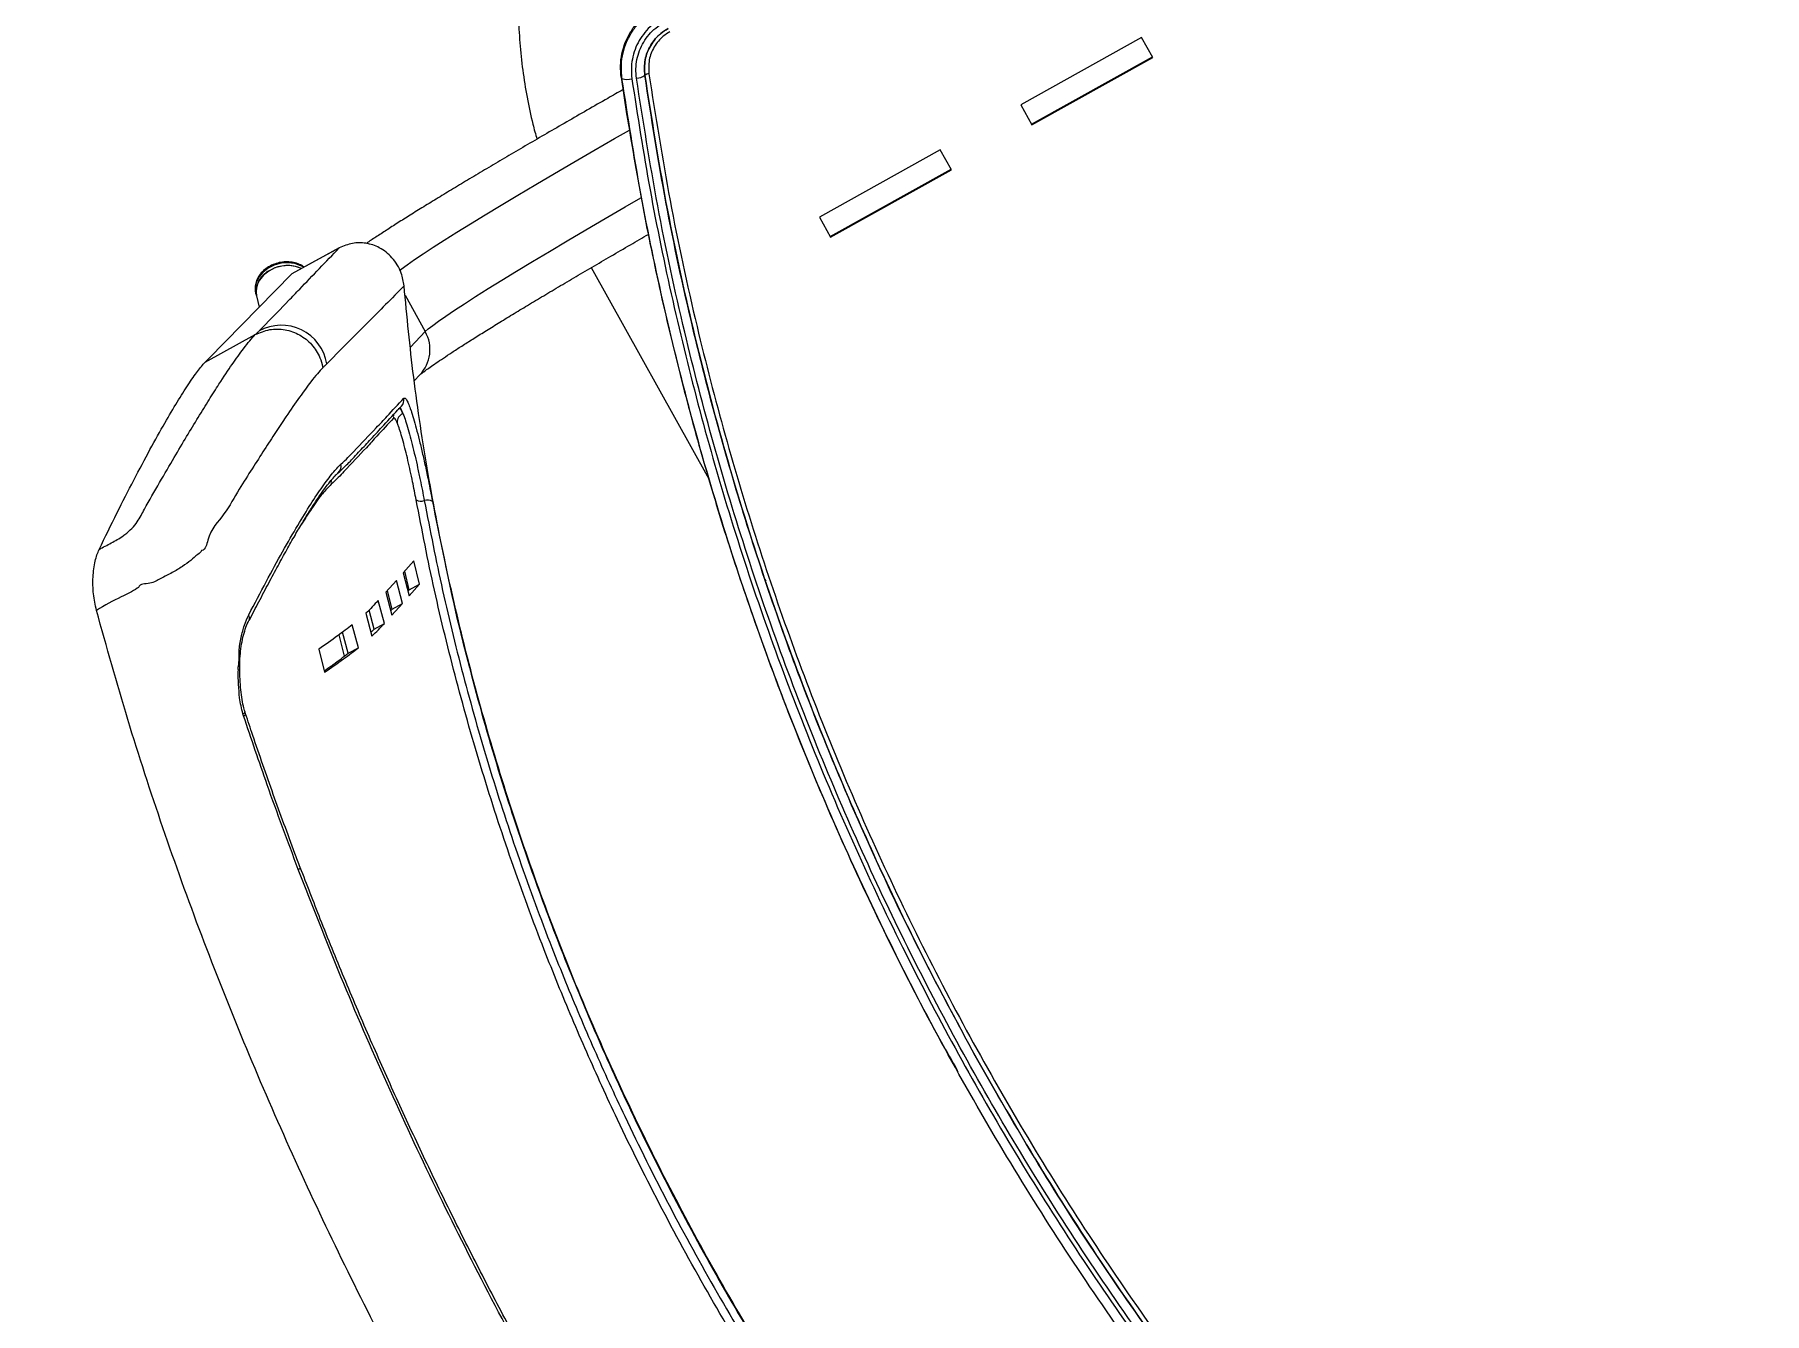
# Model space of a CAD drawing. Extents: x -14.2 to 52.3, y 3.7 to 90.9.
# Drawn here: x 27.8227 to 28.1978, y 38.9217 to 39.199 of the extents above; entities that cross this region are included whole.
import ezdxf

# ---------------------------------------------------------------- set-up
doc = ezdxf.new("R2010")
doc.units = 0
doc.linetypes.add('limpo_PINI-PSG-PE-0102-LAZ-R00$0$DASHED2', pattern=[0.375, 0.25, -0.125])
doc.layers.add('limpo_PINI-PSG-PE-0102-LAZ-R00$0$PA_EQUI', color=1, linetype='Continuous')
doc.layers.add('XR_ARQT', color=7, linetype='Continuous')

# ---------------------------------------------------------------- blocks, each defined once
blk = doc.blocks.new('limpo_PINI-PSG-PE-0102-LAZ-R00$0$A$C74B64764')
at = {"color": 251, "linetype": 'limpo_PINI-PSG-PE-0102-LAZ-R00$0$DASHED2'}
blk.add_arc((0, 0), 0.9643293985911943, 264.8047165759331, 48.79404622433798, dxfattribs=at)
blk = doc.blocks.new('limpo_PINI-PSG-PE-0102-LAZ-R00$0$EQUIP TRANSF DW')
at = {"linetype": 'Continuous', "lineweight": 25}
for p, q in [((1.047260799275648, -0.5532773732186058), (1.047044531128165, -0.5529719268828472)), ((1.20892195572921, -0.6135670059746872), (1.20908640207432, -0.6139678364238819)), ((1.209302295608239, -0.6130523346093639), (1.209494659338247, -0.6134899790183397)), ((1.194658328998088, -0.6291994451709542), (1.19285534722033, -0.6243663925727674)), ((1.18822504307073, -0.628991201530269), (1.186149309473421, -0.630437066481818)), ((1.18822504307073, -0.628991201530269), (1.189927885355019, -0.6334328706855956)), ((1.190633746971002, -0.6327734441220514), (1.189004115279005, -0.6282651492903994)), ((1.185334525599075, -0.638026596914159), (1.183483854776227, -0.6332267001027247)), ((1.186149309473421, -0.630437066481818), (1.187987442796441, -0.6352456378186702)), ((1.210365780033584, -0.6338357722124215), (1.210388704582471, -0.6337742430370241)), ((1.183184694815509, -0.6348346509611389), (1.1811039316066, -0.6362840080172703)), ((1.1811039316066, -0.6362840080172703), (1.182948138755478, -0.6410883693057912)), ((1.183796404114446, -0.6340372502065748), (1.183184694815509, -0.6348346509611389)), ((1.183184694815509, -0.6348346509611389), (1.184715398539652, -0.6388109771429669)), ((1.179667158936809, -0.6382178378775905), (1.177695079283893, -0.6409910471542162)), ((1.179783096256415, -0.6395366279626558), (1.177695079283893, -0.6409910471542162)), ((1.177695079283893, -0.6409910471542162), (1.179499822307037, -0.6458228956224161)), ((1.181498229955793, -0.643031373735738), (1.179667158936809, -0.6382178378775905)), ((1.18003428899965, -0.6391829746893904), (1.179783096256415, -0.6395366279626558)), ((1.179783096256415, -0.6395366279626558), (1.181231792965633, -0.6434034966704303)), ((1.17641917042971, -0.6428128198071903), (1.174434873531084, -0.6455945310522964)), ((1.176525375709161, -0.644138362343952), (1.174434873531084, -0.6455945310522964)), ((1.178207644680242, -0.6476559966762636), (1.17641917042971, -0.6428128198071903)), ((1.176777874024367, -0.6437843217745183), (1.176525375709161, -0.644138362343952)), ((1.176525375709161, -0.644138362343952), (1.177948385353261, -0.6480180676126253)), ((1.179499822307037, -0.6458228956224161), (1.181498229955793, -0.643031373735738)), ((1.174434873531084, -0.6455945310522964), (1.176208579200875, -0.650448011678165)), ((1.176208579200875, -0.650448011678165), (1.178207644680242, -0.6476559966762636)), ((1.100069396073224, -0.6545923532163727), (1.0998322993523, -0.6542574638687029)), ((1.144820039740097, -0.7177953867514617), (1.114513210731161, -0.6749919045504527)), ((1.180328187881031, -0.6892911030465712), (1.179257788243831, -0.6906752604228643)), ((1.225224225524528, -0.689199993775901), (1.209196380800051, -0.7095013700485993)), ((1.22585163100814, -0.6884412772141246), (1.215686879605926, -0.695521605915161)), ((1.225851568343103, -0.6884412998854117), (1.225224225524528, -0.689199993775901)), ((1.18191583818151, -0.6964669171375704), (1.179084609918533, -0.7001278691367361)), ((1.215686879605926, -0.695521605915161), (1.215683089132568, -0.6955242528616168)), ((1.184300239010469, -0.7074940561547862), (1.179084609918533, -0.7001278691367361)), ((1.216348940195985, -0.7039149210695115), (1.215487810227984, -0.7015324643471956)), ((1.216560149651855, -0.7044991889455758), (1.216348940195985, -0.7039149210695115)), ((1.199570608515131, -0.7161718914862263), (1.199586583837004, -0.7161589684397143)), ((1.093923880481498, -0.7299586980553983), (1.069439799332798, -0.7472945456926112)), ((1.094011059709601, -0.7300819034206398), (1.069527037761418, -0.7474177579868524)), ((1.096798737271058, -0.7340189832580108), (1.093923880481498, -0.7299586980553983)), ((1.072314659586851, -0.7513548012949656), (1.096798737271058, -0.7340189832580108)), ((1.069439799332798, -0.7472945456926112), (1.072314659586851, -0.7513548012949656)), ((1.142779245247851, -0.7595332027355255), (1.140756804739055, -0.7517857497530827)), ((1.053117120343671, -0.7588517623365618), (1.028633042659465, -0.7761875803735165)), ((1.053204299571775, -0.7589749677018176), (1.028720281088084, -0.7763107926677577)), ((1.055991980597724, -0.7629120179389162), (1.053117120343671, -0.7588517623365618)), ((1.142581704114093, -0.7592541328984765), (1.142779245247851, -0.7595332027355255)), ((1.031507895984532, -0.7802478951764158), (1.055991980597724, -0.7629120179389162)), ((1.028633042659465, -0.7761875803735165), (1.031507895984532, -0.7802478951764158))]:
    blk.add_line(p, q, dxfattribs=at)
at = {"linetype": 'Continuous', "lineweight": 25, "flags": 128}
for points in [[(1.193940315893315, -0.5812346482587998), (1.193761106317595, -0.5813844958960885), (1.193634378545511, -0.5815151012657793), (1.193564416529028, -0.5816221648512112), (1.193553565068896, -0.5817020603451937), (1.193557502639209, -0.581712513126007)], [(1.209302295608239, -0.6130523346093639), (1.20912425016877, -0.6132040288283491), (1.209000077990424, -0.6133399742786736), (1.208933899281533, -0.6134557322556162), (1.20892784629217, -0.6135474415342657), (1.208934179177106, -0.6135630656074369)], [(1.209494659338247, -0.6134899790183397), (1.209312021353895, -0.6136306637044839), (1.209183444929948, -0.6137560417415955), (1.209113137495336, -0.6138619546853477), (1.209103429992922, -0.6139448946296255), (1.209109197980098, -0.6139591923438559)], [(1.179084609918533, -0.7001278691367361), (1.178505802056065, -0.7007887538213566), (1.177633658735317, -0.701654211624998), (1.176471917549634, -0.7027205092047097), (1.175025562159703, -0.7039830088588417), (1.17330098950157, -0.705436278114874), (1.171305598847454, -0.7070740116262186), (1.169048025143297, -0.7088890884884052), (1.166538072879433, -0.7108736245107252), (1.163786583831381, -0.7130190767591387), (1.160805576247867, -0.7153160798128937), (1.15760791073896, -0.7177547367223411), (1.154207429463781, -0.7203244552653558), (1.150618879607833, -0.7230140890197845), (1.146857850717737, -0.7258119600345623), (1.142940579777303, -0.7287059860442611), (1.138884139202503, -0.7316836124551003), (1.135721569504199, -0.7339926414023523)], [(1.206805893995636, -0.7111825177058506), (1.207432211412993, -0.7114488205306344), (1.208802903889364, -0.7117638995499647), (1.210277403107142, -0.7117822190918872), (1.211769953758903, -0.7115027438641732), (1.21319380100627, -0.7109416949211322), (1.214466273884113, -0.710131674355921), (1.215513328362306, -0.7091197665657489), (1.216274190878124, -0.70796478110924), (1.216704636487464, -0.7067338556639982), (1.216779612041648, -0.7054985022323308), (1.216560149651855, -0.7044991889455758)], [(1.207241233954079, -0.7108716615688877), (1.208591697897987, -0.7111796020736563), (1.210066193651244, -0.7111979512158229), (1.211558744303005, -0.7109184759881089), (1.212982595014893, -0.7103573974447812), (1.214255064428244, -0.7095474064798566), (1.215302118906436, -0.7085354986896988), (1.216062981422255, -0.7073805132331614), (1.216493427031594, -0.7061495877879338), (1.216568406050271, -0.704914204755994), (1.216348940195985, -0.7039149210695115)], [(1.186098971205837, -0.7127043838696068), (1.185718014379091, -0.713072044826788), (1.184556269728944, -0.7141383720067722), (1.18310997353953, -0.7154008785898753), (1.18138534168088, -0.7168541409169222), (1.179389951026735, -0.7184918744282811), (1.1771323807871, -0.7203069216902236), (1.174622425058743, -0.7222914873127735), (1.171870939475156, -0.7244369099609429), (1.168889928427149, -0.7267339426149562), (1.165692262918242, -0.7291725995243894), (1.162291785107556, -0.73174228846716), (1.158703235251608, -0.7344319222215745), (1.154942202897018, -0.7372298228366247), (1.151024991157101, -0.7401238557752947), (1.146968491381813, -0.7431014752571627), (1.14279041649533, -0.7461497815745304), (1.139774725243456, -0.7483390852737415)], [(1.199570608515131, -0.7161718914862263), (1.205287914162341, -0.7122109609434801), (1.209193273625516, -0.7095053572119525)], [(1.199586583837004, -0.7161589684397143), (1.205031621928583, -0.7123866833270966), (1.209196380800051, -0.7095013700485993)]]:
    blk.add_lwpolyline(points, dxfattribs=at)
at = {"linetype": 'Continuous', "lineweight": 25}
for centre, radius, start, end in [((1.21163144779041, -0.6342230060505614), 0.00132358033989475, 162.9883934324765, 214.4830655330897), ((1.174430923303362, -0.6614818981721271), 0.002384364383380742, 249.344610682954, 292.9424258321965), ((1.176284108488062, -0.6658664966398362), 0.002375783258999474, 69.06278768550946, 112.8809314787367), ((1.196049196960104, -0.668972278632836), 0.001966865036828168, 137.5276502031111, 198.0010518095178), ((1.19392775269614, -0.6656468055680307), 0.00198965955532738, 352.3764734581108, 18.19826093320363), ((1.181084671131856, -0.6802125154884919), 0.001969961263557704, 297.5065836827028, 11.40946332499841), ((1.182024937846876, -0.6812995845232876), 0.001989806088016222, 354.2122982588671, 16.57425480056504), ((1.184054918835187, -0.6847140558181195), 0.001979443813405048, 143.5742962400506, 196.2228676918199), ((1.185551941697696, -0.6955184643949224), 0.007941850692107205, 142.4225590544682, 215.4782792168579), ((1.209208199776356, -0.6881813849365699), 0.01002735754693604, 195.803381423432, 304.7102150787691), ((1.211372130606406, -0.705302600990592), 0.00516665164821623, 299.398752709253, 15.58002344577834), ((1.209503421264657, -0.7036498824826083), 0.007568064913707396, 252.6621156811408, 305.5943727938152), ((1.136741908938802, -0.7594717804190765), 0.001444818160412039, 275.5902035262898, 314.0013771192798), ((1.1397461991684, -0.762573248240443), 0.002878990350334658, 95.56043282141903, 134.1132616872796), ((1.141824807629689, -0.7627321577243436), 0.003559430990696695, 77.72257769142176, 113.0014860717146)]:
    blk.add_arc(centre, radius, start, end, dxfattribs=at)
for points, knots in [([(1.015796372761571, -0.3108146246131724), (1.022028217958194, -0.3163141357591286), (1.034469311871646, -0.3272932169921603), (1.052536822538514, -0.3446104790932338), (1.07010545958039, -0.3624609860966643), (1.087127378367398, -0.3808774252693183), (1.103505295719685, -0.3996963256064987), (1.119237695474993, -0.4188782820129973), (1.134327055375365, -0.43838006286623), (1.148857944150933, -0.458285205911281), (1.16291580995437, -0.4786995467853643), (1.176459679563294, -0.4996113715409365), (1.189446198562678, -0.5210068585685121), (1.201753976968149, -0.5427244778156393), (1.213359731796913, -0.5647422339790467), (1.224213717985776, -0.5870421266167796), (1.234365493719594, -0.6095933944701386), (1.240437430374413, -0.6247747366199548), (1.243478921211022, -0.6323792153326337)], [0, 0, 0, 0, 0.0632174523584032, 0.1262056801715038, 0.1890164051275918, 0.2516940266848662, 0.3142773984190798, 0.3756830666030785, 0.4370530095390779, 0.4984067121149175, 0.559759958543379, 0.6223811409871485, 0.6850388866703604, 0.7477583015185894, 0.8105721144768697, 0.8735192968307334, 0.9366446124905452, 0.9999999999999998, 0.9999999999999998, 0.9999999999999998, 0.9999999999999998]), ([(0.9360847122913754, -0.3583268348001241), (0.9409012895122544, -0.3611400331607513), (0.9505370131789448, -0.366767930478602), (0.9647865132565983, -0.376053316408516), (0.9798355372585661, -0.3866211903210228), (0.9955897609340809, -0.3986978424696019), (1.011942372014488, -0.4124000211975556), (1.027873214846096, -0.4269389360723892), (1.043307917454229, -0.4422464422063683), (1.058218095177637, -0.458303260968222), (1.072559965321403, -0.4750984008358046), (1.086311685134802, -0.4925923473882392), (1.099411790197877, -0.5106953646506014), (1.111800798923468, -0.5293218522195957), (1.123419229138904, -0.5483860631839548), (1.13423175988089, -0.5678446104075761), (1.144199429530829, -0.5876743122680352), (1.15331889679922, -0.6078360738546849), (1.161562566973089, -0.6282505673530068), (1.168900661127878, -0.6488219320904136), (1.175274735661674, -0.669451354756319), (1.180641205401116, -0.6897077061292407), (1.183396248013054, -0.7030307696385591), (1.184735065771264, -0.7095051355676105)], [0, 0, 0, 0, 0.0402149550342384, 0.0804513612485411, 0.1206663772198788, 0.1693389859075705, 0.2181261736569362, 0.2669518738954215, 0.3157388459434199, 0.3644113902187592, 0.4133377351040514, 0.4624182690662212, 0.5115773983793667, 0.5607365043470082, 0.6098172203139455, 0.6587436398401824, 0.7077652608949716, 0.7569422891750494, 0.8061990292287508, 0.855456301263738, 0.904634604741352, 0.9536570199907825, 1, 1, 1, 1]), ([(1.047739645451998, -0.3758087447157976), (1.048786844454355, -0.3769017467540863), (1.053008753795524, -0.3813083165702835), (1.060262199024521, -0.3892036685113283), (1.069497542885671, -0.3994955724728868), (1.078584748163507, -0.4099737047361316), (1.087539396916014, -0.4206269199598296), (1.096352614404736, -0.4314532761946168), (1.105014261068646, -0.4424421449978126), (1.11351593621211, -0.4535830210587051), (1.121852525945201, -0.4648687874518629), (1.130016657981145, -0.4762909890578158), (1.137995035854431, -0.4878312986788274), (1.145774379565921, -0.4994708042012235), (1.153349239872909, -0.51120155406295), (1.160718366682318, -0.5230179892265028), (1.167878076840651, -0.5349165952408441), (1.17482473724499, -0.5468877130341525), (1.181548643239125, -0.5589277549106839), (1.187808667420171, -0.5705326542044418), (1.191719698303672, -0.5781563656731947), (1.193546693683459, -0.5817176992563446)], [0, 0, 0, 0, 0.0179773105346413, 0.0724777001356081, 0.1270253511666457, 0.1816639315257662, 0.236437314228437, 0.2914000320333448, 0.3464409337355571, 0.4015299274314567, 0.4567332130537035, 0.5119951325688904, 0.5672569035152966, 0.6224497844033983, 0.6775122091708545, 0.7325453356322913, 0.7875277168145932, 0.8424079777476386, 0.8972171558277914, 0.9519861164443972, 1, 1, 1, 1]), ([(1.048276034303797, -0.375507720215893), (1.053034934953132, -0.3805916544840784), (1.062554138501696, -0.3907610210442272), (1.076401551148365, -0.4064879314804557), (1.089963223708082, -0.4225927619145153), (1.103189434640228, -0.4390961441376646), (1.116070608068071, -0.4559709374088641), (1.129466838985991, -0.4744102330385545), (1.143122069698364, -0.4942848037442786), (1.156906801813619, -0.5156296430769203), (1.169940081100577, -0.5371621420938197), (1.182377021098091, -0.5590170473625449), (1.190085889950836, -0.5738287921606116), (1.193940315893315, -0.5812346482587998)], [0, 0, 0, 0, 0.08267457836624299, 0.1653735174882663, 0.2480484334380109, 0.3316006608535472, 0.4151773535737456, 0.4987298644839166, 0.6008159583953974, 0.7002752598461646, 0.799734393557953, 0.8998674171781178, 1, 1, 1, 1]), ([(1.175360362736455, -0.6636776522232424), (1.173403921929207, -0.6573614566903245), (1.169487142261772, -0.6447164811064283), (1.162598825673058, -0.6258401736457699), (1.154995962611423, -0.607088143237803), (1.146634132039367, -0.588537969017537), (1.138223528781026, -0.5715986788227099), (1.129953205196472, -0.5562479734970225), (1.123320100146373, -0.5447330366686032), (1.115472497933979, -0.5317556216357957), (1.106248626514827, -0.5173887949134155), (1.093865428535139, -0.4996564142426934), (1.080815929580268, -0.4824192427052196), (1.067157922512479, -0.4657513829417042), (1.052949890866103, -0.4497250478179922), (1.03826431928556, -0.4344325338870192), (1.023131396487457, -0.419901598011009), (1.007586242486553, -0.4061613105570245), (0.991671284434517, -0.3931399967500226), (0.9807784264970962, -0.3851617663632396), (0.9753359286744967, -0.3811755304499655)], [0, 0, 0, 0, 0.0573300332180085, 0.1147742919746257, 0.1722566816340614, 0.2297003836464674, 0.2870298220000593, 0.3316062436521428, 0.3761826035786169, 0.3984495150204612, 0.4586795385042113, 0.5190853914864573, 0.5795809207016527, 0.6400769386529314, 0.7004836537404744, 0.7607143069363702, 0.8204922630398863, 0.8803566087465087, 0.9402214827251708, 1, 1, 1, 1]), ([(0.9758813818262979, -0.3794121710175489), (0.9813631067095514, -0.3834187820753812), (0.9923344779848549, -0.3914377940483007), (1.008361620611879, -0.404529280707095), (1.024014578437345, -0.4183456837325537), (1.039250616896226, -0.4329592337771118), (1.05403439103182, -0.4483404379550677), (1.068335557654905, -0.4644614418112241), (1.082081274003741, -0.4812292953457273), (1.095212670753398, -0.4985713260168723), (1.107671533894404, -0.5164130075683744), (1.116950191037404, -0.5308692929887115), (1.124843167959739, -0.5439281289856126), (1.131513874193899, -0.5555155706722985), (1.139829617724303, -0.5709639006485219), (1.148284421652932, -0.5880120611231234), (1.156687646649829, -0.6066827632375578), (1.164325043486542, -0.6255578814538012), (1.171241301859112, -0.6445592382797543), (1.175170460054431, -0.6572890268534763), (1.177133081969771, -0.6636475802103234)], [0, 0, 0, 0, 0.0597786916577376, 0.1196437680651816, 0.1795084662550514, 0.2392866278104311, 0.2995172180027818, 0.3599239274068131, 0.4204199568819023, 0.4809156294632127, 0.5413214044005834, 0.6015514225573213, 0.6238177690888037, 0.6683932641518434, 0.7129687999844571, 0.7702984106440469, 0.8277424276504634, 0.8852252915445095, 0.9426698170591468, 1, 1, 1, 1]), ([(1.173589847358215, -0.6637129931426102), (1.171341505992615, -0.6565192872915873), (1.166842872165006, -0.6421256329372511), (1.158791801274646, -0.6206772742709319), (1.150494311958226, -0.6010191601949089), (1.142117241611544, -0.5831684251919), (1.1339168370572, -0.5670868378012983), (1.125170862193755, -0.55123636083961), (1.115235350161782, -0.534532612052999), (1.103983154822714, -0.5170846644587073), (1.091307468129116, -0.4990352707832528), (1.07782435173479, -0.4813684177262729), (1.063550250907383, -0.4641614326042145), (1.048518445937248, -0.4474843780010644), (1.033608527064303, -0.4322733527919524), (1.018954103291776, -0.4184658473070613), (1.004608124997361, -0.4059457243431268), (0.9899028313840859, -0.3940075739327256), (0.979824967466584, -0.3866257573504015), (0.9747860281567569, -0.3829348436747324)], [0, 0, 0, 0, 0.0657356014573547, 0.1315282478524443, 0.1972633303508552, 0.2481910532833368, 0.29917186112199, 0.350153313906897, 0.4010817089020299, 0.4630166073643319, 0.5249994642247084, 0.5869342504486614, 0.6506760868933533, 0.7144695658657284, 0.7782106297394297, 0.8333825716752771, 0.8885544398506855, 0.9442771386339146, 1, 1, 1, 1]), ([(0.8834966456883251, -0.3933385538133223), (0.8912927481363795, -0.3987364000119413), (0.9069022379384819, -0.4095440600898002), (0.9283973362394704, -0.4263015022252432), (0.9482722085880368, -0.4430736398595769), (0.9665340927396358, -0.4597667386478577), (0.9841487807559304, -0.4771615513115961), (1.001240952381238, -0.4954110060263872), (1.017754281623468, -0.5145177694292897), (1.033640677936177, -0.5344695241821285), (1.048706401187502, -0.5550361823965773), (1.062801402070448, -0.5760038822660505), (1.075920160789593, -0.5973272847986664), (1.088076531791643, -0.6189551874568338), (1.099356640288505, -0.6410155671563871), (1.109838428335593, -0.6636845370717026), (1.119477227908902, -0.6869425466962014), (1.128213040720567, -0.7107671189106668), (1.13603343888289, -0.7348643037155966), (1.140399602067816, -0.7511266221319914), (1.142581704114093, -0.7592541328984765)], [0, 0, 0, 0, 0.0620971409517639, 0.124331958806922, 0.1781105663923293, 0.2319359202526922, 0.2857601752307083, 0.3395374220158725, 0.3949096080323678, 0.4503344077623969, 0.5057589590332313, 0.5611307878294737, 0.615164324153167, 0.6692464875163024, 0.7233292969599364, 0.7773637956168769, 0.8329966953720817, 0.8886802101556948, 0.9443650796082668, 1, 1, 1, 1]), ([(1.042964324895848, -0.5558618854099677), (1.037499340457117, -0.548348210125269), (1.027198280229698, -0.5341855308889478), (1.010943594195794, -0.5142000539202911), (0.9946766749901599, -0.4956219827069646), (0.9776835831329436, -0.477709108688984), (0.9598448350566287, -0.4603156354664577), (0.9411582721174625, -0.4434934611316521), (0.9216266917919143, -0.427304963343488), (0.9015241442250215, -0.4118633578663946), (0.8876462545985362, -0.4022800886164646), (0.8807104366344447, -0.3974906132130087)], [0, 0, 0, 0, 0.1221355967527163, 0.2302158683469628, 0.3383932961984728, 0.4465722372653271, 0.5546544150234474, 0.6659384765718488, 0.7773236381762768, 0.8887119906499219, 1, 1, 1, 1]), ([(0.8807138363216609, -0.3974954069646657), (0.8874561557931315, -0.4021478151674529), (0.9009465174353295, -0.4114565804118797), (0.9205076475778355, -0.4264273242862373), (0.9395309228730184, -0.4421047071863597), (0.9581086362794622, -0.458696064429617), (0.976196304702114, -0.4761933423497169), (0.9937473037458346, -0.4945913233396908), (1.010530359288396, -0.5136960597605196), (1.027087398016334, -0.534032655507005), (1.037515834429854, -0.5483707410651846), (1.042964324895848, -0.5558618854099677)], [0, 0, 0, 0, 0.1081529277204196, 0.2163976527345138, 0.3246396554725505, 0.4327890424030832, 0.5440957857851082, 0.655508001551131, 0.7669184906647118, 0.8782231265499332, 1, 1, 1, 1]), ([(0.881950808527364, -0.3960075870307946), (0.8887049146111963, -0.4006639657832238), (0.9022188686763002, -0.4099806818355205), (0.9218149453153615, -0.4249658189327192), (0.9408726977704873, -0.4406593932397982), (0.9594846070674521, -0.457269787650489), (0.9776073187829581, -0.4747880917710745), (0.9951883563228421, -0.4932129976819937), (1.012016579724332, -0.5123352334563549), (1.027872850437291, -0.5318962585928517), (1.042754548367583, -0.5518451233817672), (1.056677750349763, -0.5721240311807207), (1.069784777842216, -0.59291606507864), (1.08216961066924, -0.6143910920325766), (1.093778435901442, -0.6365362255349964), (1.104569897115397, -0.6593272796495455), (1.114419967624343, -0.6824953384788301), (1.123636623820886, -0.70693578807726), (1.13217733346346, -0.7326481382661143), (1.137035464257679, -0.7506812146157529), (1.139467237685835, -0.7597078048317343)], [0, 0, 0, 0, 0.0540525731740169, 0.108151098296052, 0.1622482594369505, 0.2162990167681914, 0.2719319133157812, 0.3276175527766244, 0.3833024533109687, 0.4389341913759193, 0.4927101006747585, 0.5465344738845869, 0.6003589919502689, 0.6541351469671408, 0.709523644015238, 0.7649635962448982, 0.8204047982769109, 0.8757947846189198, 0.9378281575371858, 0.9999999999999998, 0.9999999999999998, 0.9999999999999998, 0.9999999999999998]), ([(1.140433942160996, -0.759455720295449), (1.138329838398988, -0.7515942383813439), (1.134119845488925, -0.7358646038840249), (1.126609077054667, -0.7125470577776554), (1.118236595020335, -0.6894830828354657), (1.108835315318203, -0.6665145205612077), (1.098398259986965, -0.6436838058101557), (1.086908103362248, -0.6210396676717949), (1.074491235715726, -0.5988495426050378), (1.061318370175144, -0.5774057417676204), (1.047437151422969, -0.5567279627478285), (1.032908315006267, -0.5368215829732037), (1.017606408493037, -0.5174912079907585), (1.001401893235737, -0.4985911237474454), (0.9842883984783555, -0.4801756444045822), (0.9662751106931751, -0.4622918436767947), (0.9475760033191989, -0.4451481735362961), (0.9274343910384175, -0.4281419370088315), (0.9058350823472381, -0.4113144446865391), (0.8902890844132685, -0.4005596613495186), (0.8825074066443506, -0.3951762656512301)], [0, 0, 0, 0, 0.0540451290001025, 0.1081361166787891, 0.1622257805449797, 0.2162690785281601, 0.27189431423568, 0.3275723574152935, 0.3832496535444862, 0.4388737832240312, 0.4926399254490075, 0.5464545357174105, 0.6002692757351462, 0.6540357303705786, 0.7094142707469182, 0.7648444564796625, 0.8202757395092385, 0.8756559223291674, 0.9377585440946562, 0.9999999999999998, 0.9999999999999998, 0.9999999999999998, 0.9999999999999998]), ([(1.136882652625417, -0.7609097271257781), (1.134466369240897, -0.7519611483950541), (1.129628505883574, -0.7340443752966479), (1.121200177625525, -0.7086941493023033), (1.112191378976064, -0.684776817924643), (1.10268646927392, -0.6623192524487536), (1.09229622058271, -0.6402139108594866), (1.080918637707356, -0.6182938026672389), (1.068531633980655, -0.5966090169118559), (1.055130142144293, -0.5752077426155893), (1.040865084122004, -0.554346080195927), (1.02588757081395, -0.5342358990894809), (1.010238835227739, -0.5148974830070614), (0.9939720715244675, -0.4963362056492997), (0.9769955881990029, -0.4784281931581376), (0.9591697299828184, -0.4610422036669064), (0.9404978802741084, -0.4442261230845759), (0.9209811902629212, -0.4280433594537385), (0.9008934286479189, -0.4126065627799846), (0.8870251002552152, -0.4030257486080302), (0.8800940485507454, -0.398237491760014)], [0, 0, 0, 0, 0.0618200413238154, 0.1237755946127161, 0.1775935109278185, 0.2314580517783976, 0.2853216154084026, 0.3391381402818321, 0.3945497829033249, 0.4500140838962531, 0.5054781497026202, 0.5608894717985621, 0.6149533336113393, 0.669065750329171, 0.7231788325518208, 0.7772436836110217, 0.8329066354332093, 0.8886200991956844, 0.9443350467731236, 1, 1, 1, 1]), ([(0.9230265793079013, -0.9195821618345121), (0.9196347741985562, -0.9148036746567954), (0.9082367048528681, -0.8987456977201873), (0.8887522731172339, -0.8712845212997422), (0.8645430835999832, -0.8371488810512488), (0.8402546386060123, -0.802885091571369), (0.8159163672385432, -0.768535212339188), (0.791548786914575, -0.7341279078264336), (0.7671643125360958, -0.699680806498904), (0.7427755385263879, -0.6652117223646741), (0.718401276078481, -0.6307472425151559), (0.6940706280091433, -0.596328350245642), (0.6744558098861546, -0.5685681567215397), (0.6629652583711447, -0.5522996329701471), (0.6595423727733873, -0.5474534516904441)], [0, 0, 0, 0, 0.0390415623708764, 0.1311981145502687, 0.2234072886429449, 0.3156342179519591, 0.4078434570892149, 0.4999999913929353, 0.592145877775999, 0.6843444563336392, 0.7765606526601483, 0.8687592007528387, 0.9609050757055086, 1, 1, 1, 1]), ([(1.140756933837793, -0.7517861849437537), (1.139034018485802, -0.7456178779191021), (1.135587746754368, -0.7332796849223655), (1.129685422376639, -0.7149508027224556), (1.123230813288842, -0.6967174475338851), (1.116167058161352, -0.6786124371756301), (1.108509227869348, -0.6606542301950356), (1.099627987994012, -0.6415056950063445), (1.089351831905589, -0.6212590563002891), (1.077536760827627, -0.6000161535908148), (1.064836454368788, -0.5792643278603293), (1.054708177813865, -0.563688796841717), (1.048556072142958, -0.5552302115785466), (1.047178769198524, -0.5533365454076602)], [0, 0, 0, 0, 0.0877430854664545, 0.1755086311829189, 0.2632513683604292, 0.3518351651810043, 0.4404429343502864, 0.5290261231391951, 0.6388063804320313, 0.7486811473872464, 0.8585551488174111, 0.9683340273347568, 1, 1, 1, 1]), ([(1.137742194457161, -0.7605062333506396), (1.135317151600674, -0.7515189840686389), (1.130461701530209, -0.7335246051064388), (1.121619606008494, -0.7069299713124622), (1.111645762380761, -0.6806921254702161), (1.100461897122671, -0.6549153129867591), (1.089067895080774, -0.6315918338471249), (1.07777286441933, -0.6106469313869809), (1.066840338342558, -0.5919848687018998), (1.055302369792713, -0.5736646866658646), (1.047076048059239, -0.5617947695021428), (1.042964324895848, -0.5558618854099677)], [0, 0, 0, 0, 0.1240624409273218, 0.2483993162950676, 0.3722900324303042, 0.4962511205542524, 0.6201394703594396, 0.7150718657902334, 0.8100703010028755, 0.905068344263315, 1, 1, 1, 1]), ([(1.042964324895848, -0.5558618854099677), (1.048311751373262, -0.5636287049319719), (1.059009803794055, -0.5791669910103536), (1.073678579891151, -0.6033337100850531), (1.086239641675775, -0.6261322950595343), (1.096855228782516, -0.6474286163383454), (1.105806668030226, -0.6670598140806447), (1.11406301330598, -0.6869596491170284), (1.122347960985422, -0.709119583655621), (1.13048397002558, -0.7335970597509203), (1.135323270132062, -0.751533140029153), (1.137745588947638, -0.7605110715027052)], [0, 0, 0, 0, 0.1240166868513593, 0.2481075752219349, 0.3721250671575907, 0.46717137747447, 0.5622823227645175, 0.6573945913125866, 0.7524426613505955, 0.8760848085147911, 1, 1, 1, 1]), ([(0.7156407864846699, -0.5766460652965861), (0.7239203581557945, -0.5883147980379704), (0.7404795002213689, -0.6116522617215026), (0.7653791816593412, -0.6467698179715171), (0.7903057557908539, -0.6819440091412758), (0.8152169018119082, -0.7171170500280653), (0.8400664943721381, -0.7522229540461751), (0.8648587195433208, -0.7872683953131343), (0.8896102838494357, -0.8222751258256125), (0.9060451602506987, -0.8455364699006083), (0.9142625984428321, -0.8571671419260554)], [0, 0, 0, 0, 0.1248023755328967, 0.2496047318222847, 0.3748023561755472, 0.5000000270655934, 0.6248023977934521, 0.7496047742636102, 0.8748023872613272, 1, 1, 1, 1]), ([(1.193940315893315, -0.5812346482587998), (1.196868959011397, -0.5870673038987206), (1.202171094723923, -0.5976269830814829), (1.207097153330409, -0.6082824374551024), (1.209302295608239, -0.6130523346093639)], [0, 0, 0, 0, 0.5523515950595891, 1, 1, 1, 1]), ([(1.193550819181411, -0.5817162917523717), (1.194045435588663, -0.5826839493032594), (1.196611636142933, -0.5877044122459267), (1.201091490576175, -0.5968207866919499), (1.205693938432745, -0.6064773090061522), (1.208241908531448, -0.6120704849484184), (1.208921346824013, -0.613561953750974)], [0, 0, 0, 0, 0.0917773271573889, 0.4761650126631921, 0.8603148641547775, 1, 1, 1, 1]), ([(1.209086648965723, -0.613967265205531), (1.20925044561875, -0.6143507052409802), (1.209671820386831, -0.61533712317447), (1.210177965666816, -0.6170926548334137), (1.21065808746917, -0.6192150744403904), (1.21103476190612, -0.6214770530820033), (1.211324143451463, -0.6237362365815784), (1.211471432551434, -0.6259360923973674), (1.211458422244107, -0.6280356221419652), (1.211293809382056, -0.6300324356601266), (1.210979460436306, -0.631820112706265), (1.210659218342528, -0.633083952955019), (1.210425628678877, -0.6336378440965547), (1.21036987066779, -0.6337700582875954)], [0, 0, 0, 0, 0.0560545009614862, 0.1442028997686394, 0.239039769419422, 0.341399899166863, 0.4471953762058259, 0.5468873894315748, 0.6520416086915916, 0.7576527972139457, 0.8630565534695975, 0.9673115064598468, 0.9999999999999998, 0.9999999999999998, 0.9999999999999998, 0.9999999999999998]), ([(1.209494659338247, -0.6134899790183397), (1.209901648751355, -0.6146185699596884), (1.210648681036531, -0.6166901075544615), (1.211068226592658, -0.6197292544129596), (1.211555641215767, -0.6220572019374941), (1.211471456684706, -0.6227764361854184), (1.211471454374959, -0.6227764559188103)], [0, 0, 0, 0, 0.3709860176260336, 0.6809477681351366, 0.9999912462683516, 1, 1, 1, 1]), ([(1.19285534722033, -0.6243663925727674), (1.191549401986009, -0.6255077067944228), (1.188932125114832, -0.6277950426156451), (1.187078186500116, -0.6295551843920322), (1.186149309473421, -0.630437066481818)], [0, 0, 0, 0, 0.4989709910830184, 0.9999999999999998, 0.9999999999999998, 0.9999999999999998, 0.9999999999999998]), ([(1.192965109175873, -0.6246606934057866), (1.192362535014155, -0.6251887074137983), (1.190464981516641, -0.6268514651145551), (1.189133623859817, -0.6281232654472149), (1.18822504307073, -0.628991201530269)], [0, 0, 0, 0, 0.3175531875656448, 1, 1, 1, 1]), ([(1.211471454374959, -0.6227764559188103), (1.211471471799484, -0.6227764779617502), (1.211668866605436, -0.6230261930364946), (1.211413419468641, -0.6245791781334731), (1.211932530342295, -0.6268896321957413), (1.211671427012078, -0.6299496587370044), (1.21129624841501, -0.6326961002403664), (1.210792352846397, -0.6342136600727173), (1.210540429038929, -0.6349723677789854)], [0, 0, 0, 0, 5.7291098946e-06, 0.0649026410712039, 0.2981400130528995, 0.5314434064274254, 0.7657439985010192, 1, 1, 1, 1]), ([(1.187987442796441, -0.6352456378186702), (1.188906835415253, -0.6343713544358991), (1.190749459160941, -0.6326191374955243), (1.193353564116762, -0.6303409245846723), (1.194658328998088, -0.6291994451709542)], [0, 0, 0, 0, 0.4989584124127667, 1, 1, 1, 1]), ([(1.183483854776227, -0.6332267001027247), (1.183069198450028, -0.6337488614640847), (1.182239841647998, -0.6347932397827947), (1.181482581724282, -0.6357870676374375), (1.1811039316066, -0.6362840080172703)], [0, 0, 0, 0, 0.4999733832181338, 1, 1, 1, 1]), ([(1.210296462042038, -0.6338199175723815), (1.209753855260743, -0.6352332992637741), (1.208627714053847, -0.6381666709402509), (1.206991755544749, -0.6423018301248788), (1.205384803307084, -0.6462634459058734), (1.203862100705749, -0.6499003445943572), (1.202424791607058, -0.6532136235464918), (1.201075240682798, -0.6561976691508846), (1.199815887041098, -0.6588502204576798), (1.198645598752051, -0.6611737245602569), (1.197570234052904, -0.6631704077882432), (1.196594759768004, -0.6648442497703115), (1.195736049655125, -0.6661790756811428), (1.195056807193311, -0.6671167105996858), (1.194728413083084, -0.6674890140674989), (1.194594779382442, -0.6676405158411569)], [0, 0, 0, 0, 0.0796547578426104, 0.1653177000777565, 0.2497459753580058, 0.332876617902209, 0.4146740001521229, 0.4951154552299718, 0.5741883505334651, 0.6518784598395998, 0.7286813528077822, 0.8040902338692607, 0.8782053449833727, 0.9504379952068256, 1, 1, 1, 1]), ([(1.23494095570797, -0.6383136407494305), (1.23494097659659, -0.6383136331928227), (1.235046965608575, -0.6382752909247102), (1.236113351517133, -0.6373014669734118), (1.239096690935526, -0.6355263795493897), (1.24184033027467, -0.6336744274586579), (1.243478899167826, -0.6323792327564917), (1.243478921211022, -0.6323792153326337)], [0, 0, 0, 0, 6.2749026817e-06, 0.0318388710497917, 0.4099923149284848, 0.999992062806172, 1, 1, 1, 1]), ([(1.243478921211022, -0.6323792153326337), (1.243860226742697, -0.6335324782898795), (1.244621735641857, -0.6358356706960535), (1.245081006539891, -0.6395723576502235), (1.245036534982717, -0.6430230240327717), (1.244564340659849, -0.6447701476412391), (1.244340113768686, -0.6455997893295802)], [0, 0, 0, 0, 0.2472996367979443, 0.4938844536242815, 0.75966522668734, 1, 1, 1, 1]), ([(1.210540429038929, -0.6349723677789854), (1.209539054844697, -0.6375326900246563), (1.207531952325382, -0.6426644671957717), (1.204692901316434, -0.6494730506168764), (1.202078788756751, -0.655427103118484), (1.199714530390963, -0.6604239190016727), (1.19760165775358, -0.66448439776741), (1.195704605034223, -0.6676825648147258), (1.194687261355512, -0.6689476089793942), (1.194178608308079, -0.6695801076943724)], [0, 0, 0, 0, 0.1450327587429847, 0.290696142502284, 0.4363437057155497, 0.5751394140608447, 0.7139241287832055, 0.8569673486657663, 1, 1, 1, 1]), ([(1.182948138755478, -0.6410883693057912), (1.183328876660255, -0.6405899735885612), (1.184090363198607, -0.6395931681098546), (1.184919800903543, -0.6385487922175486), (1.185334525599075, -0.638026596914159)], [0, 0, 0, 0, 0.4999929553788656, 1, 1, 1, 1]), ([(1.222218279445372, -0.6477186469921605), (1.222218280600032, -0.647718637125422), (1.222249616509828, -0.6474508711164617), (1.223173270883336, -0.6466471051302847), (1.224229463704347, -0.6453706831379407), (1.225992949033184, -0.6438262474024157), (1.227984664736312, -0.6422491795874095), (1.230356657203828, -0.6408422121845376), (1.232292323404124, -0.639215546551327), (1.234840130520951, -0.6391751227243958), (1.234940954553167, -0.6383136506162259), (1.23494095570797, -0.6383136407494305)], [0, 0, 0, 0, 3.6813108634e-06, 0.0999044195830843, 0.2479519758896325, 0.3960502836401252, 0.5542988012263766, 0.7124969187756999, 0.856258312633431, 0.9999983536677326, 1, 1, 1, 1]), ([(1.200346215132754, -0.6899721350269203), (1.200675381700592, -0.6895264197314361), (1.201333720247391, -0.6886349818134505), (1.202746109566476, -0.686417359302439), (1.204624600415428, -0.6832018366869477), (1.206836252744552, -0.6791322143919274), (1.209001048740902, -0.6749716889205786), (1.21103014331004, -0.6709863369600555), (1.213181594103332, -0.6666021189289495), (1.215657239407022, -0.6617493320547396), (1.217997616317291, -0.6559990626556385), (1.221177152617798, -0.6520174956662714), (1.221311550294956, -0.6480466799220608), (1.222218258556865, -0.6477186545491236), (1.222218279445372, -0.6477186469921605)], [0, 0, 0, 0, 0.0843697757118659, 0.1687409383631386, 0.2952637537063653, 0.4217931356710696, 0.5078164721256933, 0.593841943972466, 0.6807405889652389, 0.7676407546620934, 0.865095130660914, 0.962557975868452, 0.999999137420992, 1, 1, 1, 1]), ([(1.244340113768686, -0.6455997893295802), (1.243517541971755, -0.646144948732541), (1.241884021195034, -0.6472275645171663), (1.240108272405507, -0.6484936750220243), (1.238725234284288, -0.6497453304774012), (1.237684808209963, -0.6508963380416048), (1.23667472886541, -0.6524542297512141), (1.236080272928689, -0.6538783527017955), (1.234864756204416, -0.6568996465410066), (1.232803356791635, -0.6614862626966271), (1.230347603222924, -0.6670265232059478), (1.228076959674127, -0.672004304707059), (1.226028146592228, -0.6764143796662694), (1.224105557041838, -0.6804407967065913), (1.222037110022853, -0.6846350191565591), (1.21990901243953, -0.688733188431371), (1.218077386825968, -0.6919643906508668), (1.216681218181066, -0.6941865345382041), (1.216018324714128, -0.6950765835776167), (1.215686879605926, -0.695521605915161)], [0, 0, 0, 0, 0.0266405342410623, 0.052904641695977, 0.0567429184704449, 0.0753539633458095, 0.0941595578532255, 0.1140188649293914, 0.133935371831957, 0.2217825483448982, 0.3096217550282627, 0.3876726074220195, 0.4657216669912053, 0.5430421659641699, 0.6203609497060186, 0.7341047622607925, 0.8478425560847455, 0.9239216510944552, 1, 1, 1, 1]), ([(1.244340113768686, -0.6455997893295802), (1.24333702207349, -0.6483799357745852), (1.241330913988122, -0.6539400199510226), (1.238433442406631, -0.6615094362113183), (1.235657893614729, -0.6684188374255342), (1.233131266976017, -0.6743596220794643), (1.23089011120689, -0.679305114756346), (1.228933198611912, -0.6832930379452193), (1.227209808804787, -0.6864650305634683), (1.226304353821803, -0.6877825328682832), (1.22585163100814, -0.6884412772141246)], [0, 0, 0, 0, 0.1276934038600642, 0.2553772214086191, 0.3853167943737378, 0.5152424357289171, 0.6350308893638585, 0.7548118236029989, 0.8774071785098447, 1, 1, 1, 1]), ([(1.195817892527117, -0.6650254227830175), (1.196352850017519, -0.6643541181100545), (1.197427884969102, -0.6630050838418242), (1.199283227522358, -0.6598179387090539), (1.200661893926394, -0.656991717368129), (1.201266026846895, -0.6557532645069415)], [0, 0, 0, 0, 0.3575218486871648, 0.7184654672253015, 0.9999999999999998, 0.9999999999999998, 0.9999999999999998, 0.9999999999999998]), ([(1.180374063696036, -0.6828827416054537), (1.180358655129311, -0.6828517009802226), (1.180130137908407, -0.6823913520362197), (1.179601118330083, -0.6811362305130046), (1.178786932064185, -0.679114704937021), (1.177886888343892, -0.6767136762229882), (1.176925466652676, -0.6740239692824446), (1.175938016310994, -0.6711330644740627), (1.174787921246121, -0.6676380757365052), (1.174037195088516, -0.6651785761983007), (1.173589847358215, -0.6637129931426102)], [0, 0, 0, 0, 0.0091050901696193, 0.1350333188289561, 0.2609840020338201, 0.3936400692683551, 0.5263007313324214, 0.6626464565772656, 0.7989755113445771, 1, 1, 1, 1]), ([(1.181994498793159, -0.681959787936222), (1.181858631262116, -0.6816999881671961), (1.181524785331021, -0.6810616230248172), (1.180891110420902, -0.6796378959360112), (1.180113657948766, -0.6777227684252694), (1.179272300725671, -0.6754989516534806), (1.178417878672462, -0.673119298746073), (1.177554635228205, -0.6706035447230079), (1.17650737705867, -0.6674375084286908), (1.175802865690116, -0.6651281550147417), (1.175360362736455, -0.6636776522232424)], [0, 0, 0, 0, 0.0830514902638865, 0.2040693746777054, 0.3289093685911745, 0.4479668371282949, 0.5703872229727553, 0.6846575735741999, 0.8019337070538759, 1, 1, 1, 1]), ([(1.177133081969771, -0.6636475802103234), (1.177522119276233, -0.6649273442107955), (1.178139718489405, -0.6669589777497151), (1.179065102772256, -0.6697581332851712), (1.179828012327619, -0.6719800367021946), (1.180591293384822, -0.6740991134125949), (1.181337240836285, -0.6760632532809012), (1.182032158619194, -0.6777649861778912), (1.182596528247302, -0.6790268339758541), (1.182895573832894, -0.6795947018096342), (1.183015703035323, -0.6798228192380122)], [0, 0, 0, 0, 0.1975687061636411, 0.3136415851214287, 0.4297293839047804, 0.5509191833719156, 0.6720999553388353, 0.7948689320436451, 0.9175970729096152, 1, 1, 1, 1]), ([(1.194672648412393, -0.6675961295635773), (1.194644476619402, -0.6676259221196119), (1.194180581099005, -0.668116506204484), (1.193448029449627, -0.6689738974306039), (1.192411114443729, -0.6702364654061057), (1.191417996568902, -0.671557110008365), (1.190122036791166, -0.6733074924727589), (1.188121768179911, -0.6759289000456334), (1.185649574483477, -0.6792848358601873), (1.183760838043554, -0.68184794795107), (1.182552657316421, -0.6834066938223629), (1.182455973505228, -0.6835314313621552)], [0, 0, 0, 0, 0.0039858544749255, 0.0656337364231817, 0.1343728207795629, 0.2135449106541943, 0.3116033174532783, 0.4877800540788007, 0.7068285876310277, 0.9765391643432936, 1, 1, 1, 1]), ([(1.183932069180287, -0.6807319769607432), (1.184993664348127, -0.6793119218368702), (1.186754712130636, -0.6769562357874861), (1.189713229679455, -0.6728553828221777), (1.192327054384094, -0.6694593510597144), (1.194391269816208, -0.6666833921400155), (1.195342398850443, -0.6655780243498839), (1.195817892527117, -0.6650254227830175)], [0, 0, 0, 0, 0.2752086647469893, 0.4565352438148559, 0.8190757511930084, 0.909551350900302, 1, 1, 1, 1]), ([(1.194178608308079, -0.6695801076943724), (1.193704225326428, -0.6701346290356014), (1.192755321649884, -0.6712438326953674), (1.19068432261065, -0.6740140425984293), (1.188045222285524, -0.6773885467991647), (1.185023065823941, -0.6814745318642963), (1.183237244463157, -0.6838353944239088), (1.182154292002394, -0.6852670616525387)], [0, 0, 0, 0, 0.0904779060270149, 0.1809820777469444, 0.5417841774580454, 0.7221301282016669, 1, 1, 1, 1]), ([(1.181994498793159, -0.681959787936222), (1.182128218572728, -0.682234240323254), (1.182399001404406, -0.682790006977541), (1.182694357332934, -0.683178904053193), (1.182813052019981, -0.683124619447355), (1.182865884885103, -0.6831004565186731)], [0, 0, 0, 0, 0.3512178641608658, 0.7112169050967241, 1, 1, 1, 1]), ([(1.183113847352246, -0.6829297603496371), (1.183049299321539, -0.6829635703929569), (1.182898983349475, -0.6830423053980894), (1.182521058951352, -0.6827181890484866), (1.182166181243133, -0.6822070610331536), (1.181994498793159, -0.681959787936222)], [0, 0, 0, 0, 0.2797995018235698, 0.6515819868085968, 1, 1, 1, 1]), ([(1.183015703035323, -0.6798228192380122), (1.183149240192506, -0.6800498466953826), (1.183420693289662, -0.6805113460094105), (1.18373596375514, -0.6808370358318427), (1.18386606291736, -0.6807673382643031), (1.183932069180287, -0.6807319769607432)], [0, 0, 0, 0, 0.3229542966431451, 0.6564985050184866, 0.9999999999999998, 0.9999999999999998, 0.9999999999999998, 0.9999999999999998]), ([(1.182154292002394, -0.6852670616525387), (1.18206986409146, -0.6853141032770651), (1.181900989156048, -0.6854081971758319), (1.181483622342824, -0.6849587235108459), (1.180980807035922, -0.6841485783664325), (1.180571001495423, -0.6832936090838473), (1.180374063696036, -0.6828827416054537)], [0, 0, 0, 0, 0.2550823517504979, 0.5102224513718912, 0.7646305306180662, 1, 1, 1, 1]), ([(1.199559857065111, -0.6909122057473382), (1.199686829159702, -0.6907534440657059), (1.199921446757799, -0.6904600860287928), (1.200212620814881, -0.6901256009747243), (1.200346215132754, -0.6899721350269203)], [0, 0, 0, 0, 0.5411874284998376, 1, 1, 1, 1]), ([(1.215683089132568, -0.6955242528616168), (1.214709914526225, -0.696069475533875), (1.212763574769639, -0.6971599155805279), (1.209346724891219, -0.6974465521125239), (1.206039316059957, -0.6966635631628151), (1.203154418183999, -0.6948170760567933), (1.201304630828133, -0.692473707899893), (1.200572176083654, -0.6907444412242256), (1.200362500675737, -0.6900277969708526), (1.200346215132754, -0.6899721350269203)], [0, 0, 0, 0, 0.1763584377458214, 0.3527151618415381, 0.5290757341517649, 0.7054346804957518, 0.8817981997113152, 0.9908192356964912, 1, 1, 1, 1]), ([(1.179284082862438, -0.6906418510097865), (1.179289147399118, -0.6906355651140643), (1.179312250652913, -0.6906068903005291), (1.179176279070788, -0.6907624377718946), (1.178868315508311, -0.6910755832074642), (1.178304592974996, -0.691618574815891), (1.177480579261299, -0.692371650235799), (1.17637541145632, -0.6933434396462701), (1.174992607934712, -0.6945218983152017), (1.173340631420757, -0.6958951477492974), (1.171431746239278, -0.6974501582577659), (1.169278164009938, -0.699175280332156), (1.166892010811296, -0.7010597870450113), (1.164284832568057, -0.7030939216812158), (1.161468189870106, -0.7052682714351164), (1.158453700589121, -0.7075734837176526), (1.155253340348736, -0.7100005096593236), (1.15187905828401, -0.7125398041364974), (1.148343374775806, -0.7151820993791773), (1.144659937913502, -0.7179172340043465), (1.140838952384001, -0.7207369082191093), (1.137030662011682, -0.723532646942715), (1.13444991287605, -0.7254143127868815), (1.133224230241325, -0.7263079777765)], [0, 0, 0, 0, 0.0082092111735213, 0.0374485370104192, 0.0726831579480307, 0.1130740324576939, 0.1578007362035015, 0.2057046892282257, 0.2557456890940299, 0.3071649977410774, 0.3594659572034718, 0.4123394819698919, 0.4655944056724912, 0.5191100318206237, 0.5728081955240573, 0.6266391482708455, 0.6805662120823354, 0.7345667540970826, 0.7886226590712406, 0.8427216045816853, 0.8968538955256271, 0.9510125229344072, 1, 1, 1, 1]), ([(1.184735065771264, -0.7095051355676105), (1.185923560205254, -0.7079987157465268), (1.188300555298156, -0.7049858682143224), (1.191305681611027, -0.701247040978572), (1.194610734129782, -0.6971399901579218), (1.19722083290543, -0.6938742429813232), (1.199140922653413, -0.6914427258451639), (1.199559857065111, -0.6909122057473382)], [0, 0, 0, 0, 0.2375913550737445, 0.4751839545646317, 0.622634263496964, 0.9176645294947022, 1, 1, 1, 1]), ([(1.214918038795162, -0.6964242993333869), (1.214499870077333, -0.6969543464548167), (1.212582177032914, -0.6993851061807277), (1.209987619972082, -0.7027151028203207), (1.205406894799324, -0.7086850249865932), (1.202132513226019, -0.7128897045786573), (1.199586583837004, -0.7161589684397143)], [0, 0, 0, 0, 0.0790810588066191, 0.36266030897621, 0.5044493704108222, 1, 1, 1, 1]), ([(1.215683089132568, -0.6955242528616168), (1.215551746557878, -0.695672468163238), (1.215268236237108, -0.6959923992122441), (1.215040351024015, -0.6962734510971273), (1.214918038795162, -0.6964242993333869)], [0, 0, 0, 0, 0.4632726397779341, 1, 1, 1, 1]), ([(1.206722907153392, -0.7112167931561828), (1.206783487191643, -0.7112589112612397), (1.207180171562186, -0.7115347049791865), (1.208093052903138, -0.7118213654201497), (1.20940668933136, -0.7120384296857765), (1.210803740480372, -0.7119700565549465), (1.212191839841978, -0.7116432577843455), (1.213506378965263, -0.7110650467362802), (1.214678818478916, -0.7102631471562404), (1.215649513182171, -0.7092724856345995), (1.216361032683579, -0.7081407338650365), (1.216782142281772, -0.7069200450024908), (1.216841233807003, -0.7056995515133195), (1.216747216589823, -0.7048672591155309), (1.216559431301306, -0.7045063352281744), (1.216553945933072, -0.7044957923340291)], [0, 0, 0, 0, 0.0157051119772034, 0.1028387012926873, 0.1911774129011758, 0.2803378112251433, 0.3699540244983562, 0.4598511383922049, 0.5500140719481955, 0.6404475318833331, 0.7309691937985198, 0.8210873800857802, 0.9100547079293204, 0.9973726214114884, 1, 1, 1, 1]), ([(1.184735065771264, -0.7095051355676105), (1.184993802651888, -0.7104208783119503), (1.185438822272147, -0.7119959281747157), (1.186653670998055, -0.7138987799657457), (1.188323612671184, -0.7157385968533845), (1.190762993853099, -0.7172690759987574), (1.193848610632557, -0.717937651838497), (1.196893169973208, -0.7176619538290936), (1.198682966816591, -0.7166632070186836), (1.199586583837004, -0.7161589684397143)], [0, 0, 0, 0, 0.1424077976615607, 0.2449371109348496, 0.3474902745642595, 0.5334914983647311, 0.6967246818933566, 0.8468850024391279, 1, 1, 1, 1]), ([(1.142095298129988, -0.7569131043597253), (1.143132855329497, -0.7561650014759778), (1.145596818851516, -0.7543884264426737), (1.149404624105841, -0.751625200701568), (1.153513804106865, -0.7486301253016592), (1.157519281722159, -0.7456942269705138), (1.161410673305312, -0.7428260823228356), (1.165174245295447, -0.7400354550875932), (1.168797644813509, -0.7373315656080592), (1.172269027548992, -0.7347231869538859), (1.175577080805255, -0.7322187690511441), (1.178711266609753, -0.7298261371013837), (1.18166189387324, -0.7275527085350006), (1.184420451529348, -0.725404902796015), (1.186977701887173, -0.723389212226607), (1.189333222033497, -0.7215067307427603), (1.191461045996164, -0.7197743435394983), (1.192968798646802, -0.7185286798272301), (1.193691361378768, -0.7179100092217965), (1.193856214574907, -0.7177688590874709)], [0, 0, 0, 0, 0.0451318564767448, 0.1071779445922344, 0.1692344280429018, 0.2313064527451133, 0.293395950299899, 0.3555088563163288, 0.4176505563607934, 0.4798290019148878, 0.5420539067853022, 0.6043392086747694, 0.6667030448572628, 0.7291712339404927, 0.7917812206821764, 0.8545901852778992, 0.9176874848233743, 0.98122034169427, 0.9999999999999998, 0.9999999999999998, 0.9999999999999998, 0.9999999999999998]), ([(1.119791103702767, -0.8774756028259105), (1.120691835454238, -0.8768257395672663), (1.123205460443643, -0.8750122001600147), (1.127182617069735, -0.8718333334151112), (1.131652577122992, -0.8678777405575318), (1.135904396088421, -0.8636875452298511), (1.139929296385617, -0.8592793289600991), (1.143715149531374, -0.8546641880831629), (1.14725154765577, -0.8498554035296451), (1.150528602678293, -0.844866409106146), (1.153536928381072, -0.8397111000201676), (1.156268401345955, -0.8344040707736724), (1.15871509121223, -0.8289600791060963), (1.160870257041324, -0.8233944388915404), (1.162727865401166, -0.8177227423428945), (1.164282664233099, -0.8119608710980515), (1.165530320304242, -0.8061249925624594), (1.166467343461022, -0.8002314835623423), (1.167091182465015, -0.7942968705933708), (1.167399958227321, -0.7883377397596831), (1.167392798431479, -0.7823708028846568), (1.167069870808518, -0.7764128339964742), (1.166432176299281, -0.7704804019970197), (1.165480325034451, -0.7645906371891158), (1.164221740608866, -0.7587581625195696), (1.162642372924665, -0.7530062556237169), (1.161078366952154, -0.7481517442579388), (1.159924768388322, -0.7452653589821523), (1.15950896446023, -0.7442249881172245)], [0, 0, 0, 0, 0.0222289021894689, 0.0620330347415055, 0.1018405114298626, 0.1416477501563671, 0.1814548609572243, 0.2212622804429848, 0.2610696071272884, 0.3008763752126816, 0.3406835370176008, 0.3804902299750663, 0.4202968561556188, 0.460103300506696, 0.4999094275930762, 0.539715576140571, 0.5795215611802897, 0.6193270949915513, 0.6591322752185641, 0.6989372933341808, 0.7387425345256065, 0.7785473096695376, 0.81835148520603, 0.8581560559243161, 0.8979600268468544, 0.9377639968953879, 0.9775676085506304, 1, 1, 1, 1]), ([(1.133350067139702, -0.7704773798008944), (1.133799847275299, -0.770119019439079), (1.135042789274735, -0.7691287108207518), (1.136497185569993, -0.7669087153522867), (1.137345648567191, -0.7639198586623763), (1.137036979623872, -0.7619130719138241), (1.136882652625417, -0.7609097271257781)], [0, 0, 0, 0, 0.15827785474966, 0.4373919114473413, 0.7187095770055844, 1, 1, 1, 1]), ([(1.133810309789851, -0.7711274021819179), (1.134309774377925, -0.7707295687747262), (1.135691224814423, -0.7696292162229952), (1.13730917493902, -0.7671629825724864), (1.138253456611665, -0.7638445857366349), (1.137912682235367, -0.7616194553566089), (1.137742194457161, -0.7605062333506396)], [0, 0, 0, 0, 0.1579183911673144, 0.4367805758581062, 0.7182240363214702, 1, 1, 1, 1]), ([(1.137745588947638, -0.7605110715027052), (1.137916938382176, -0.7616260315819261), (1.138259798503498, -0.7638570009987689), (1.137316366816236, -0.7671774805037046), (1.135700642419266, -0.7696430795316473), (1.134319902588032, -0.7707431199567338), (1.133820148147322, -0.7711412761299243)], [0, 0, 0, 0, 0.2810075272106079, 0.5622795029124487, 0.8415684423230704, 1, 1, 1, 1]), ([(1.139467237685835, -0.7597078048317343), (1.139600810885383, -0.7603669454846909), (1.139867952184659, -0.7616852016246582), (1.139842996718897, -0.7637191204793936), (1.139491380936704, -0.7657210966806645), (1.138807599612136, -0.7676411137638013), (1.137802479622593, -0.7694097530510362), (1.136480564924, -0.771078793421978), (1.135348614730589, -0.7719761313503284), (1.134748258773357, -0.7724520552682748)], [0, 0, 0, 0, 0.1406415398075291, 0.2812777099326401, 0.4220327934552416, 0.5627837070379297, 0.7024996467191923, 0.8422138090354206, 1, 1, 1, 1]), ([(1.135321644418951, -0.7732618683179737), (1.135892489369212, -0.7728141339439389), (1.137034192136014, -0.7719186551043435), (1.13843838976598, -0.7702452903021424), (1.13955542623782, -0.7683824084669197), (1.14035216338479, -0.7663595168262134), (1.140788875683711, -0.7642369545293946), (1.140907870924252, -0.7618996303091023), (1.140602429484062, -0.7603245594289945), (1.140433942160996, -0.759455720295449)], [0, 0, 0, 0, 0.1380562509920698, 0.2761156136430901, 0.4140991781003879, 0.5520916751903497, 0.6907501355721078, 0.8294118774856368, 1, 1, 1, 1]), ([(1.142581704114093, -0.7592541328984765), (1.142777193301299, -0.7602582444368835), (1.143131635075036, -0.7620788007541819), (1.14299676099418, -0.7647793032101049), (1.142494833536233, -0.767231363646772), (1.141577092963416, -0.7695676469774355), (1.140289441033872, -0.7717188108723008), (1.138670021683197, -0.7736505205381263), (1.13735286301096, -0.7746838712486408), (1.136694283528669, -0.7752005467185654)], [0, 0, 0, 0, 0.1704889376233922, 0.3091137792449585, 0.4477335042579622, 0.5857460623027282, 0.7237544306807041, 0.8618771846811591, 1, 1, 1, 1]), ([(1.142779245247851, -0.7595332027355255), (1.142945349408706, -0.7603589968151994), (1.143277534497145, -0.7620104694690895), (1.143238178859576, -0.7645718201754477), (1.142779528547635, -0.7671040777208589), (1.141895291184142, -0.769525586952426), (1.140604770586378, -0.7717459090686418), (1.139010985684649, -0.7737148433982952), (1.137708834219154, -0.7747676899400346), (1.137071065757169, -0.7752833536991375)], [0, 0, 0, 0, 0.1452406200834857, 0.2904609250774106, 0.4358995731346349, 0.5813087796187677, 0.7227736385416492, 0.8642199199945647, 1, 1, 1, 1])]:
    blk.add_open_spline(points, degree=3, knots=knots, dxfattribs=at)
blk.add_blockref('limpo_PINI-PSG-PE-0102-LAZ-R00$0$A$C74B64764', (0.6157645395213649, -0.179293411119005))
blk = doc.blocks.new('limpo_PINI-PSG-PE-0102-LAZ-R00')
at = {"layer": 'limpo_PINI-PSG-PE-0102-LAZ-R00$0$PA_EQUI', "rotation": 173.8297352049988}
blk.add_blockref('limpo_PINI-PSG-PE-0102-LAZ-R00$0$EQUIP TRANSF DW', (29.04615683313404, 38.29472352240822, -1.104216943499712e-08), dxfattribs=at)

msp = doc.modelspace()

# ---------------------------------------------------------------- block references
at = {"layer": 'XR_ARQT'}
msp.add_blockref('limpo_PINI-PSG-PE-0102-LAZ-R00', (-0.04176675143469311, 0.01701602956512716), dxfattribs=at)

doc.saveas('drawing.dxf')
